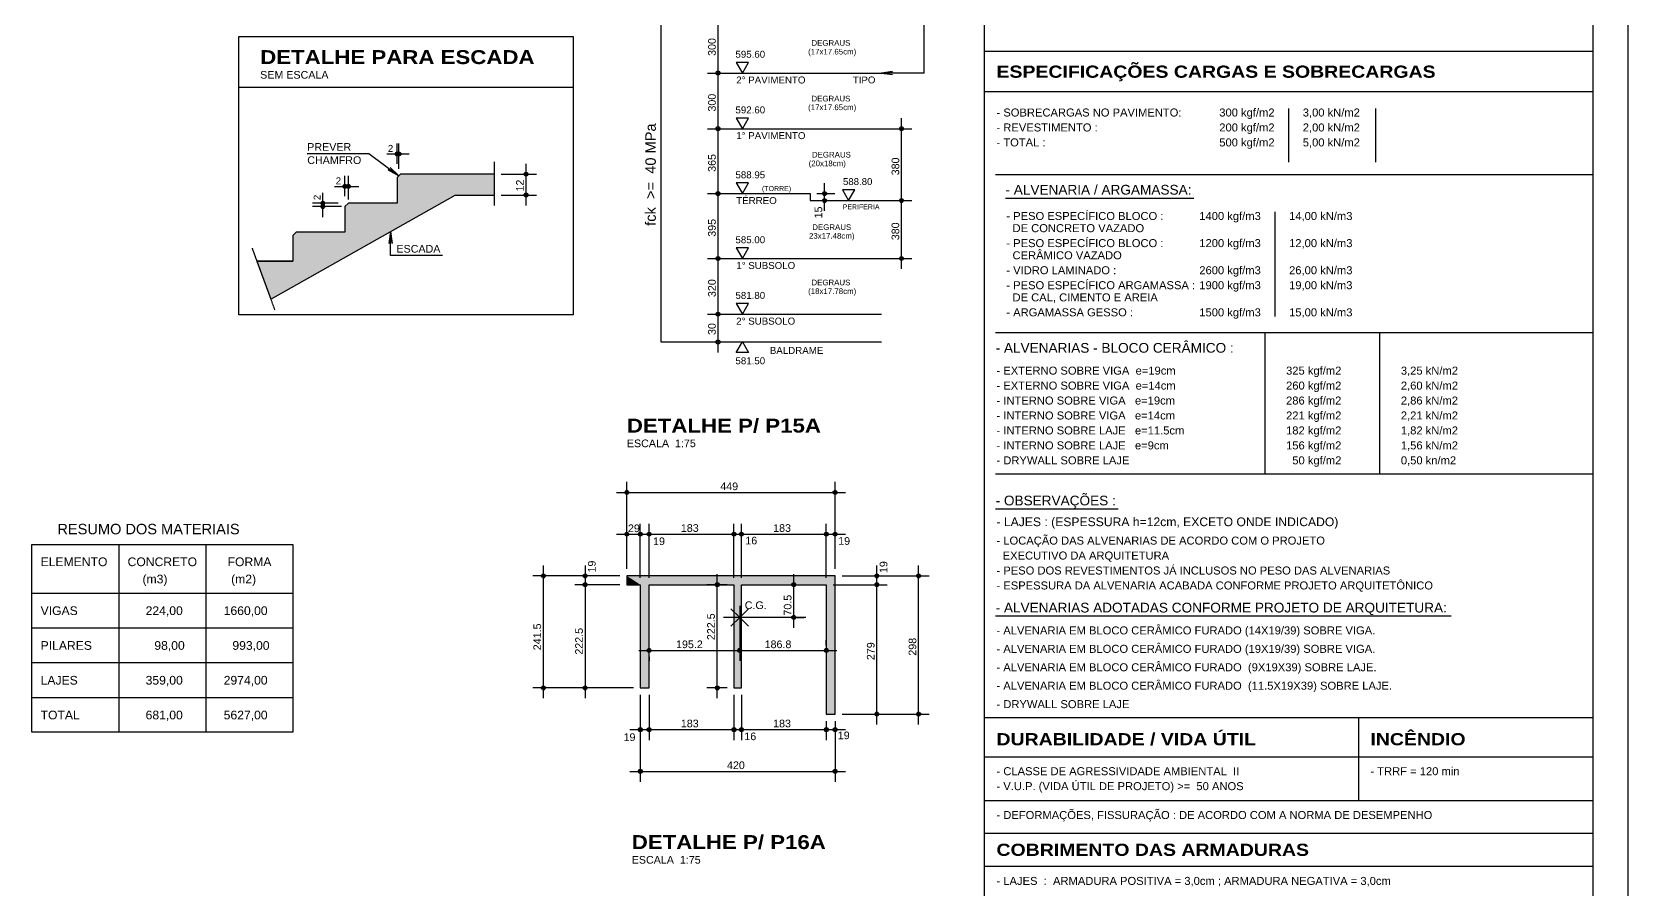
# Model space of a CAD drawing. Extents: x 0 to 13080, y 0 to 6750.
# Drawn here: x 9638 to 13080, y 2506 to 4355 of the extents above; entities that cross this region are included whole.
import ezdxf

# ---------------------------------------------------------------- set-up
doc = ezdxf.new("R2010")
doc.units = 0
doc.header["$MEASUREMENT"] = 0
doc.linetypes.add('ESTILO_TQS_0007', pattern=[2.1, 1.5, -0.2, 0.2, -0.2])
for name, color, linetype in [('MTH-14', 2, 'CONTINUOUS'), ('MTH-179', 1, 'CONTINUOUS'), ('MTH-18', 1, 'CONTINUOUS'), ('MTH-224', 4, 'CONTINUOUS'), ('MTH-226', 6, 'CONTINUOUS'), ('MTH-230', 1, 'CONTINUOUS'), ('MTH-COTAS7', 31, 'CONTINUOUS'), ('MTH-EIXO-217', 8, 'CONTINUOUS'), ('MTH-LINHA-CORTE', 5, 'CONTINUOUS'), ('MTH-MARGEM', 5, 'CONTINUOUS'), ('MTH-PILAR-SEGUE', 5, 'CONTINUOUS'), ('MTH-SIMB_COTA', 3, 'CONTINUOUS'), ('MTH-SOMBRA21', 150, 'CONTINUOUS'), ('MTH-SOMBRA25', 253, 'CONTINUOUS'), ('MTH-TXT', 4, 'CONTINUOUS'), ('MTH-TXT-NEGRITO', 5, 'CONTINUOUS'), ('MTH-TXT-NOTAS', 3, 'CONTINUOUS'), ('MTH-TXT2', 5, 'CONTINUOUS')]:
    doc.layers.add(name, color=color, linetype=linetype)
doc.styles.add('TQS_ARIAL', font='arial.ttf')
doc.styles.add('TQS_ARIAL_BLACK', font='ariblk.ttf')

msp = doc.modelspace()

# ---------------------------------------------------------------- linework, layer by layer
at = {"layer": 'MTH-14', "linetype": 'Continuous'}
for p, q in [((9825.895323, 3249.384229), (9825.895323, 2844.384045)), ((10013.395323, 3249.384229), (10013.395323, 2844.384045)), ((9638.395323, 3069.384045), (10200.895323, 3069.384045)), ((9638.395323, 2994.384045), (10200.895323, 2994.384045))]:
    msp.add_line(p, q, dxfattribs=at)
at = {"layer": 'MTH-179', "linetype": 'Continuous'}
msp.add_line((13080.004952, 0.003475), (13080.004952, 6750.003475), dxfattribs=at)
at = {"layer": 'MTH-18', "linetype": 'Continuous'}
for p, q in [((11692.505268, 2791.442088), (13005.005268, 2791.442088)), ((11692.505268, 2555.204515), (13005.005268, 2555.204515))]:
    msp.add_line(p, q, dxfattribs=at)
at = {"layer": 'MTH-224', "linetype": 'Continuous'}
for points in [[(11157.050881, 4288.820594), (11170.300386, 4265.872889), (11183.548573, 4288.820594), (11157.050881, 4288.820594)], [(11157.050881, 4168.820594), (11170.300386, 4145.872889), (11183.548573, 4168.820594), (11157.050881, 4168.820594)], [(11157.050881, 4028.820594), (11170.300386, 4005.872889), (11183.548573, 4028.820594), (11157.050881, 4028.820594)], [(11386.147454, 4013.822889), (11399.398284, 3990.872889), (11412.647796, 4013.822889), (11386.147454, 4013.822889)], [(11157.050881, 3888.820594), (11170.300386, 3865.872889), (11183.548573, 3888.820594), (11157.050881, 3888.820594)], [(11157.050881, 3768.820594), (11170.300386, 3745.872889), (11183.548573, 3768.820594), (11157.050881, 3768.820594)], [(11157.050881, 3662.925184), (11170.300386, 3685.872889), (11183.548573, 3662.925184), (11157.050881, 3662.925184)]]:
    msp.add_lwpolyline(points, dxfattribs=at)
at = {"layer": 'MTH-226', "linetype": 'Continuous'}
for p, q in [((11692.505254, 4313.162564), (13005.005254, 4313.162564)), ((11692.505268, 2876.192088), (13005.005268, 2876.192088)), ((12498.755309, 2876.192088), (12498.755309, 2696.942088)), ((11692.505227, 2696.942088), (13005.005227, 2696.942088)), ((11692.505268, 2626.454515), (13005.005268, 2626.454515))]:
    msp.add_line(p, q, dxfattribs=at)
at = {"layer": 'MTH-230', "linetype": 'Continuous'}
for p, q in [((11692.504945, 75.003475), (11692.504945, 6675.003475)), ((11095.300386, 4265.872889), (11470.300386, 4265.872889)), ((11692.505254, 4226.162564), (13005.005254, 4226.162564)), ((12348.580134, 4073.362841), (12348.580134, 4189.370425)), ((12536.080134, 4073.362841), (12536.080134, 4189.370425)), ((11095.300386, 4145.872889), (11535.900717, 4145.872889)), ((11716.26705, 4047.210908), (13005.005144, 4047.210908)), ((11095.300386, 4005.872889), (11316.085075, 4005.872889)), ((11316.085075, 4005.872889), (11316.085075, 3990.872889)), ((11737.505157, 3996.210908), (12144.035675, 3996.210908)), ((11316.085075, 3990.872889), (11535.900717, 3990.872889)), ((12319.096725, 3741.210908), (12319.096725, 3966.210908)), ((11095.300386, 3865.872889), (11535.900717, 3865.872889)), ((11095.300386, 3745.872889), (11470.300386, 3745.872889)), ((11095.300386, 3685.872889), (11470.300386, 3685.872889)), ((11716.26705, 3706.261657), (13005.005144, 3706.261657)), ((12297.57585, 3401.310647), (12297.57585, 3706.261657)), ((12545.07585, 3401.310647), (12545.07585, 3706.261657)), ((11716.26705, 3401.310647), (13005.005144, 3401.310647)), ((11716.26705, 3326.03871), (11980.288117, 3326.03871)), ((11716.26705, 3095.071413), (12698.465844, 3095.071413))]:
    msp.add_line(p, q, dxfattribs=at)
at = {"layer": 'MTH-COTAS7', "linetype": 'Continuous'}
for p, q in [((11561.980475, 4265.872889), (11561.980475, 6065.872889)), ((10994.778154, 4505.873172), (10994.778154, 3685.87303)), ((11117.800386, 4243.372889), (11117.800386, 4408.372889)), ((11117.800386, 4123.372889), (11117.800386, 4288.372889)), ((11110.300386, 4265.872889), (11140.300386, 4265.872889)), ((11110.300386, 4265.872889), (11140.300386, 4265.872889)), ((11117.800386, 3983.372889), (11117.800386, 4168.372889)), ((11513.400717, 3968.372889), (11513.400717, 4168.372889)), ((11110.300386, 4145.872889), (11140.300386, 4145.872889)), ((11110.300386, 4145.872889), (11140.300386, 4145.872889)), ((11505.900717, 4145.872889), (11535.900717, 4145.872889)), ((10425.898249, 4070.278728), (10425.898249, 4113.853306)), ((10429.648249, 4059.028728), (10429.648249, 4113.853306)), ((10403.398249, 4091.353306), (10452.148249, 4091.353306)), ((10703.852764, 3980.278728), (10703.852764, 4070.278728)), ((10313.398249, 4000.303728), (10313.398249, 4043.878306)), ((10320.898249, 3992.803728), (10320.898249, 4043.878306)), ((10650.479348, 4047.778728), (10726.352764, 4047.778728)), ((11117.800386, 3843.372889), (11117.800386, 4028.372889)), ((11347.436635, 3968.372889), (11347.436635, 4028.372889)), ((10265.69768, 3955.303728), (10265.69768, 4007.803728)), ((10290.898249, 4021.378306), (10343.398249, 4021.378306)), ((10650.479348, 4002.778728), (10726.352764, 4002.778728)), ((11110.300386, 4005.872889), (11140.300386, 4005.872889)), ((11110.300386, 4005.872889), (11140.300386, 4005.872889)), ((11331.085075, 4005.872889), (11369.936635, 4005.872889)), ((11513.400717, 3843.372889), (11513.400717, 4013.372889)), ((10298.398249, 3985.303728), (10243.19768, 3985.303728)), ((10305.898249, 3977.803728), (10243.19768, 3977.803728)), ((11331.085075, 3990.872889), (11369.936635, 3990.872889)), ((11502.596377, 3990.872889), (11535.900717, 3990.872889)), ((11517.596377, 3990.872889), (11535.900717, 3990.872889)), ((11110.300386, 3865.872889), (11140.300386, 3865.872889)), ((11110.300386, 3865.872889), (11140.300386, 3865.872889)), ((11117.800386, 3723.372889), (11117.800386, 3888.372889)), ((11505.900717, 3865.872889), (11535.900717, 3865.872889)), ((11117.800386, 3663.372889), (11117.800386, 3768.372889)), ((11110.300386, 3745.872889), (11140.300386, 3745.872889)), ((11110.300386, 3745.872889), (11140.300386, 3745.872889)), ((10994.778154, 3685.87303), (11095.299312, 3685.87303)), ((11110.300386, 3685.872889), (11140.300386, 3685.872889)), ((10921.201537, 3196.490293), (10921.201537, 3383.990293)), ((11370.201538, 3196.490293), (11370.201538, 3383.990293)), ((10898.701537, 3361.490293), (11392.701538, 3361.490293)), ((10898.701537, 3271.490293), (10972.701538, 3271.490293)), ((10921.201537, 3196.490293), (10921.201537, 3293.990293)), ((10927.701538, 3271.490293), (10991.701538, 3271.490293)), ((10946.701538, 3271.490293), (11174.701538, 3271.490293)), ((10950.201538, 3177.490293), (10950.201538, 3293.990293)), ((10950.201538, 3177.490293), (10950.201538, 3293.990293)), ((10969.201538, 3177.490296), (10969.201538, 3293.990293)), ((10969.201538, 3177.490296), (10969.201538, 3293.990293)), ((11129.701538, 3271.490293), (11190.701538, 3271.490293)), ((11145.701538, 3271.490293), (11373.701538, 3271.490293)), ((11152.201538, 3177.490296), (11152.201538, 3293.990293)), ((11152.201538, 3177.490296), (11152.201538, 3293.990293)), ((11168.201538, 3177.4903), (11168.201538, 3293.990293)), ((11168.201538, 3177.4903), (11168.201538, 3293.990293)), ((11328.701538, 3271.490293), (11392.701538, 3271.490293)), ((11351.201538, 3177.4903), (11351.201538, 3293.990293)), ((11351.201538, 3177.4903), (11351.201538, 3293.990293)), ((11370.201538, 3196.490293), (11370.201538, 3293.990293)), ((10741.201537, 2917.490302), (10741.201537, 3203.990293)), ((10831.201537, 3203.990293), (10831.201537, 3139.990293)), ((11460.201538, 3139.9903), (11460.201538, 3203.990293)), ((11550.201538, 2860.990293), (11550.201538, 3203.990293)), ((10906.201537, 3181.490293), (10718.701537, 3181.490293)), ((10906.201537, 3181.490293), (10808.701537, 3181.490293)), ((10831.201537, 3184.990293), (10831.201537, 2917.490302)), ((11116.217554, 2917.490302), (11116.217554, 3184.990296)), ((11281.096933, 3069.461167), (11281.096933, 3184.9903)), ((11385.201538, 3181.490293), (11572.701538, 3181.490293)), ((11385.201538, 3181.490293), (11482.701538, 3181.490293)), ((11460.201538, 2860.990293), (11460.201538, 3184.9903)), ((10906.201537, 3162.490293), (10808.701537, 3162.490293)), ((10906.201537, 3162.490293), (10808.701537, 3162.490293)), ((11137.201538, 3162.490296), (11093.717554, 3162.490296)), ((11281.835519, 3162.4903), (11303.596933, 3162.4903)), ((11366.201538, 3162.4903), (11482.701538, 3162.4903)), ((11366.201538, 3162.4903), (11482.701538, 3162.4903)), ((11164.43555, 3091.961167), (11145.68555, 3110.711167)), ((11164.43555, 3091.961167), (11183.18555, 3110.711167)), ((11164.43555, 3091.961167), (11145.68555, 3073.211167)), ((11164.43555, 3091.961167), (11183.18555, 3073.211167)), ((11279.065323, 3091.961167), (11303.596933, 3091.961167)), ((11351.201538, 3031.667318), (11351.201538, 3043.232948)), ((10946.701538, 3020.732948), (11186.93555, 3020.732948)), ((10969.201538, 3007.284589), (10969.201538, 2998.232948)), ((11141.93555, 3020.732948), (11373.701538, 3020.732948)), ((11164.43555, 3021.682727), (11164.43555, 2998.232948)), ((11164.43555, 3021.682727), (11164.43555, 2998.232948)), ((10935.201538, 2939.990302), (10718.701537, 2939.990302)), ((10935.201538, 2939.990302), (10808.701537, 2939.990302)), ((11137.201538, 2939.990302), (11093.717554, 2939.990302)), ((10950.201538, 2924.990302), (10950.201538, 2737.490302)), ((10950.201538, 2924.990302), (10950.201538, 2827.490302)), ((10969.201538, 2924.990302), (10969.201538, 2827.490302)), ((10969.201538, 2924.990302), (10969.201538, 2827.490302)), ((11152.201538, 2924.990302), (11152.201538, 2827.490302)), ((11152.201538, 2924.990302), (11152.201538, 2827.490302)), ((11168.201538, 2924.990302), (11168.201538, 2827.490302)), ((11168.201538, 2924.990302), (11168.201538, 2827.490302)), ((11351.201538, 2868.490293), (11351.201538, 2827.490302)), ((11351.201538, 2868.490293), (11351.201538, 2827.490302)), ((11370.201538, 2868.490293), (11370.201538, 2737.490302)), ((11370.201538, 2868.490293), (11370.201538, 2827.490302)), ((11385.201538, 2883.490293), (11482.701538, 2883.490293)), ((11385.201538, 2883.490293), (11572.701538, 2883.490293)), ((10927.701538, 2849.990302), (10991.701538, 2849.990302)), ((10946.701538, 2849.990302), (11174.701538, 2849.990302)), ((11129.701538, 2849.990302), (11190.701538, 2849.990302)), ((11145.701538, 2849.990302), (11373.701538, 2849.990302)), ((11328.701538, 2849.990302), (11392.701538, 2849.990302)), ((10927.701538, 2759.990302), (11392.701538, 2759.990302))]:
    msp.add_line(p, q, dxfattribs=at)
for points in [[(11561.980145, 4265.872889), (11470.300386, 4265.872889), (11493.723271, 4268.95657), (11470.300386, 4265.872889), (11493.723271, 4262.789207)], [(10232.096624, 4092.258117), (10365.010187, 4092.258117), (10429.648249, 4044.028728), (10406.74037, 4056.846356), (10429.648249, 4044.028728), (10410.838384, 4062.338601)], [(10523.402293, 3872.597532), (10411.663399, 3872.597532), (10411.663399, 3923.966735), (10415.089711, 3897.941307), (10411.663399, 3923.966735), (10408.237086, 3897.941307)]]:
    msp.add_lwpolyline(points, dxfattribs=at)
for centre, radius in [((10703.852764, 4047.778728), 4.200001), ((10703.852764, 4047.778728), 2.1), ((10703.852764, 4002.778728), 4.200001), ((10703.852764, 4002.778728), 2.1)]:
    msp.add_circle(centre, radius, dxfattribs=at)
at = {"layer": 'MTH-EIXO-217', "linetype": 'ESTILO_TQS_0007'}
for p, q in [((10635.479348, 3980.338848), (10635.479348, 4074.090653)), ((10113.064192, 3888.100889), (10161.815735, 3755.169665)), ((11164.43555, 3116.961167), (11164.43555, 3017.122112)), ((11307.036164, 3091.961167), (11129.701538, 3091.961167))]:
    msp.add_line(p, q, dxfattribs=at)
at = {"layer": 'MTH-LINHA-CORTE', "linetype": 'Continuous'}
for p, q in [((10084.818167, 4235.697425), (10805.572912, 4235.697425)), ((10425.898249, 4040.278728), (10433.398249, 4047.778728)), ((10425.898249, 4040.278728), (10425.898249, 3985.303728)), ((10635.479348, 4047.778728), (10433.398249, 4047.778728)), ((10153.460449, 3777.952089), (10551.026226, 4002.778728)), ((10551.026226, 4002.778728), (10635.479348, 4002.778728)), ((10313.398249, 3977.803728), (10320.898249, 3985.303728)), ((10313.398249, 3977.803728), (10313.398249, 3922.828728)), ((10425.898249, 3985.303728), (10320.898249, 3985.303728)), ((10200.898249, 3915.328728), (10208.398249, 3922.828728)), ((10200.898249, 3915.328728), (10200.898249, 3860.353728)), ((10313.398249, 3922.828728), (10208.398249, 3922.828728)), ((10123.240258, 3860.353728), (10200.898249, 3860.353728))]:
    msp.add_line(p, q, dxfattribs=at)
at = {"layer": 'MTH-MARGEM', "linetype": 'Continuous'}
msp.add_line((13005.004952, 75.003407), (13005.004952, 6675.003475), dxfattribs=at)
at = {"layer": 'MTH-PILAR-SEGUE', "linetype": 'Continuous'}
msp.add_lwpolyline([(10950.201538, 2939.990302), (10969.201538, 2939.990302), (10969.201538, 3162.490296), (11152.201538, 3162.490296), (11152.201538, 2939.990302), (11168.201538, 2939.990302), (11168.201538, 3162.4903), (11351.201538, 3162.4903), (11351.201538, 2883.490293), (11370.201538, 2883.490293), (11370.201538, 3181.490293), (10921.201537, 3181.490293), (10921.201537, 3162.490293), (10950.201538, 3162.490293), (10950.201538, 2939.990302)], dxfattribs=at)
at = {"layer": 'MTH-SIMB_COTA', "linetype": 'Continuous'}
for centre, radius in [((11117.800386, 4265.872889), 4.200001), ((11117.800386, 4265.872889), 4.200001), ((11117.800386, 4265.872889), 2.1), ((11117.800386, 4265.872889), 2.1), ((11117.800386, 4145.872889), 4.200001), ((11117.800386, 4145.872889), 4.200001), ((11117.800386, 4145.872889), 2.1), ((11117.800386, 4145.872889), 2.1), ((11513.400717, 4145.872889), 4.200001), ((11513.400717, 4145.872889), 2.1), ((10425.898249, 4091.353306), 4.200001), ((10429.648249, 4091.353306), 4.200001), ((10425.898249, 4091.353306), 2.1), ((10429.648249, 4091.353306), 2.1), ((10313.398249, 4021.378306), 4.200001), ((10313.398249, 4021.378306), 2.1), ((10320.898249, 4021.378306), 4.200001), ((10320.898249, 4021.378306), 2.1), ((11117.800386, 4005.872889), 4.200001), ((11117.800386, 4005.872889), 4.200001), ((11117.800386, 4005.872889), 2.1), ((11117.800386, 4005.872889), 2.1), ((11347.436635, 4005.872889), 4.200001), ((11347.436635, 3990.872889), 4.200001), ((11347.436635, 4005.872889), 2.1), ((11347.436635, 3990.872889), 2.1), ((11513.400717, 3990.872889), 4.200001), ((11513.400717, 3990.872889), 4.200001), ((11513.400717, 3990.872889), 2.1), ((11513.400717, 3990.872889), 2.1), ((10265.69768, 3985.303728), 4.200001), ((10265.69768, 3977.803728), 4.200001), ((10265.69768, 3985.303728), 2.1), ((10265.69768, 3977.803728), 2.1), ((11117.800386, 3865.872889), 4.200001), ((11117.800386, 3865.872889), 4.200001), ((11117.800386, 3865.872889), 2.1), ((11117.800386, 3865.872889), 2.1), ((11513.400717, 3865.872889), 4.200001), ((11513.400717, 3865.872889), 2.1), ((11117.800386, 3745.872889), 4.200001), ((11117.800386, 3745.872889), 4.200001), ((11117.800386, 3745.872889), 2.1), ((11117.800386, 3745.872889), 2.1), ((11117.800386, 3685.872889), 4.200001), ((11117.800386, 3685.872889), 2.1), ((10921.201537, 3361.490293), 4.200001), ((10921.201537, 3361.490293), 2.1), ((11370.201538, 3361.490293), 4.200001), ((11370.201538, 3361.490293), 2.1), ((10921.201537, 3271.490293), 4.200001), ((10921.201537, 3271.490293), 2.1), ((10950.201538, 3271.490293), 4.200001), ((10950.201538, 3271.490293), 4.200001), ((10950.201538, 3271.490293), 2.1), ((10950.201538, 3271.490293), 2.1), ((10969.201538, 3271.490293), 4.200001), ((10969.201538, 3271.490293), 4.200001), ((10969.201538, 3271.490293), 2.1), ((10969.201538, 3271.490293), 2.1), ((11152.201538, 3271.490293), 4.200001), ((11152.201538, 3271.490293), 4.200001), ((11152.201538, 3271.490293), 2.1), ((11152.201538, 3271.490293), 2.1), ((11168.201538, 3271.490293), 4.200001), ((11168.201538, 3271.490293), 4.200001), ((11168.201538, 3271.490293), 2.1), ((11168.201538, 3271.490293), 2.1), ((11351.201538, 3271.490293), 4.200001), ((11351.201538, 3271.490293), 4.200001), ((11351.201538, 3271.490293), 2.1), ((11351.201538, 3271.490293), 2.1), ((11370.201538, 3271.490293), 4.200001), ((11370.201538, 3271.490293), 2.1), ((10741.201537, 3181.490293), 4.200001), ((10741.201537, 3181.490293), 2.1), ((10831.201537, 3181.490293), 4.200001), ((10831.201537, 3162.490293), 4.200001), ((10831.201537, 3162.490293), 4.200001), ((10831.201537, 3181.490293), 2.1), ((11116.217554, 3162.490296), 4.200001), ((11281.096933, 3162.4903), 4.200001), ((11460.201538, 3181.490293), 4.200001), ((11460.201538, 3162.4903), 4.200001), ((11460.201538, 3162.4903), 4.200001), ((11460.201538, 3181.490293), 2.1), ((11550.201538, 3181.490293), 4.200001), ((11550.201538, 3181.490293), 2.1), ((10831.201537, 3162.490293), 2.1), ((10831.201537, 3162.490293), 2.1), ((11116.217554, 3162.490296), 2.1), ((11281.096933, 3162.4903), 2.1), ((11460.201538, 3162.4903), 2.1), ((11460.201538, 3162.4903), 2.1), ((11281.096933, 3091.961167), 4.200001), ((11281.096933, 3091.961167), 2.1), ((10969.201538, 3020.732948), 4.200001), ((10969.201538, 3020.732948), 2.1), ((11164.43555, 3020.732948), 4.200001), ((11164.43555, 3020.732948), 4.200001), ((11164.43555, 3020.732948), 2.1), ((11164.43555, 3020.732948), 2.1), ((11351.201538, 3020.732948), 4.200001), ((11351.201538, 3020.732948), 2.1), ((10741.201537, 2939.990302), 4.200001), ((10741.201537, 2939.990302), 2.1), ((10831.201537, 2939.990302), 4.200001), ((10831.201537, 2939.990302), 2.1), ((11116.217554, 2939.990302), 4.200001), ((11116.217554, 2939.990302), 2.1), ((11460.201538, 2883.490293), 4.200001), ((11460.201538, 2883.490293), 2.1), ((11550.201538, 2883.490293), 4.200001), ((11550.201538, 2883.490293), 2.1), ((10950.201538, 2849.990302), 4.200001), ((10950.201538, 2849.990302), 2.1), ((10969.201538, 2849.990302), 4.200001), ((10969.201538, 2849.990302), 4.200001), ((10969.201538, 2849.990302), 2.1), ((10969.201538, 2849.990302), 2.1), ((11152.201538, 2849.990302), 4.200001), ((11152.201538, 2849.990302), 4.200001), ((11152.201538, 2849.990302), 2.1), ((11152.201538, 2849.990302), 2.1), ((11168.201538, 2849.990302), 4.200001), ((11168.201538, 2849.990302), 4.200001), ((11168.201538, 2849.990302), 2.1), ((11168.201538, 2849.990302), 2.1), ((11351.201538, 2849.990302), 4.200001), ((11351.201538, 2849.990302), 4.200001), ((11351.201538, 2849.990302), 2.1), ((11351.201538, 2849.990302), 2.1), ((11370.201538, 2849.990302), 4.200001), ((11370.201538, 2849.990302), 2.1), ((10950.201538, 2759.990302), 4.200001), ((10950.201538, 2759.990302), 2.1), ((11370.201538, 2759.990302), 4.200001), ((11370.201538, 2759.990302), 2.1)]:
    msp.add_circle(centre, radius, dxfattribs=at)
at = {"layer": 'MTH-SOMBRA21', "linetype": 'Continuous'}
msp.add_lwpolyline([(10635.479348, 4047.778728), (10433.398249, 4047.778728), (10425.898249, 4040.278728), (10425.898249, 3985.303728), (10320.898249, 3985.303728), (10313.398249, 3977.803728), (10313.398249, 3922.828728), (10208.398249, 3922.828728), (10200.898249, 3915.328728), (10200.898249, 3860.353728), (10123.240258, 3860.353728), (10153.460449, 3777.952089), (10551.026226, 4002.778728), (10635.479348, 4002.778728), (10635.479348, 4047.778728)], dxfattribs=at)
for points in [[(10551.026226, 4002.778728), (10433.398249, 4047.778728), (10425.898249, 4040.278728)], [(10551.026226, 4002.778728), (10425.898249, 4040.278728), (10425.898249, 3985.303728)], [(10551.026226, 4002.778728), (10635.479348, 4047.778728), (10433.398249, 4047.778728)], [(10551.026226, 4002.778728), (10635.479348, 4002.778728), (10635.479348, 4047.778728)], [(10200.898249, 3860.353728), (10153.460449, 3777.952089), (10551.026226, 4002.778728)], [(10200.898249, 3860.353728), (10551.026226, 4002.778728), (10313.398249, 3922.828728)], [(10551.026226, 4002.778728), (10425.898249, 3985.303728), (10313.398249, 3922.828728)], [(10313.398249, 3977.803728), (10313.398249, 3922.828728), (10425.898249, 3985.303728)], [(10313.398249, 3977.803728), (10425.898249, 3985.303728), (10320.898249, 3985.303728)], [(10200.898249, 3860.353728), (10313.398249, 3922.828728), (10208.398249, 3922.828728)], [(10200.898249, 3860.353728), (10208.398249, 3922.828728), (10200.898249, 3915.328728)], [(10200.898249, 3860.353728), (10123.240258, 3860.353728), (10153.460449, 3777.952089)]]:
    msp.add_solid(points, dxfattribs=at)
at = {"layer": 'MTH-SOMBRA25', "linetype": 'Continuous'}
for points in [[(11370.201538, 3181.490293), (10921.201537, 3181.490293), (10950.201538, 3162.490293)], [(10950.201538, 3162.490293), (10921.201537, 3181.490293), (10921.201537, 3162.490293)], [(11370.201538, 3181.490293), (10950.201538, 3162.490293), (10969.201538, 3162.490296)], [(11370.201538, 3181.490293), (10969.201538, 3162.490296), (11152.201538, 3162.490296)], [(11370.201538, 3181.490293), (11152.201538, 3162.490296), (11168.201538, 3162.4903)], [(11370.201538, 3181.490293), (11168.201538, 3162.4903), (11351.201538, 3162.4903)], [(11370.201538, 3181.490293), (11351.201538, 3162.4903), (11351.201538, 2883.490293)], [(11370.201538, 3181.490293), (11351.201538, 2883.490293), (11370.201538, 2883.490293)], [(10969.201538, 3162.490296), (10950.201538, 3162.490293), (10950.201538, 2939.990302)], [(10969.201538, 3162.490296), (10950.201538, 2939.990302), (10969.201538, 2939.990302)], [(11168.201538, 3162.4903), (11152.201538, 3162.490296), (11152.201538, 2939.990302)], [(11168.201538, 3162.4903), (11152.201538, 2939.990302), (11168.201538, 2939.990302)]]:
    msp.add_solid(points, dxfattribs=at)
at = {"layer": 'MTH-TXT2', "linetype": 'Continuous'}
for p, q in [((9638.395323, 3249.384229), (10200.895323, 3249.384229)), ((9638.395323, 2844.384045), (9638.395323, 3249.384229)), ((10200.895323, 3249.384229), (10200.895323, 2844.384045)), ((9638.395323, 3144.384045), (10200.895323, 3144.384045)), ((9638.395323, 2919.384045), (10200.895323, 2919.384045)), ((10200.895323, 2844.384045), (9638.395323, 2844.384045))]:
    msp.add_line(p, q, dxfattribs=at)
msp.add_lwpolyline([(10084.818167, 4344.952346), (10805.572912, 4344.952346), (10805.572912, 3744.439804), (10084.818167, 3744.439804), (10084.818167, 4344.952346)], dxfattribs=at)

# ---------------------------------------------------------------- texts
at = {"layer": 'MTH-14', "linetype": 'Continuous', "style": 'TQS_ARIAL'}
for s, height, p in [('DEGRAUS', 12.148788, (11319.19057, 4324.645243)), ('(17x17.65cm)', 12.15, (11312.057649, 4305.875724)), ('DEGRAUS', 12.148788, (11319.19057, 4204.645243)), ('(17x17.65cm)', 12.15, (11312.057649, 4185.875724)), ('DEGRAUS', 12.148788, (11320.300052, 4083.711649)), ('(20x18cm)', 12.15, (11313.167132, 4064.94213)), ('(TORRE)', 10.8, (11212.564605, 4011.289927)), ('PERIFERIA', 10.8, (11386.389137, 3971.923264)), ('DEGRAUS', 12.148788, (11321.01364, 3927.454678)), ('23x17.48cm)', 12.15, (11313.880719, 3908.685159)), ('DEGRAUS', 12.148788, (11319.19057, 3808.127503)), ('(18x17.78cm)', 12.15, (11312.057649, 3789.357984))]:
    msp.add_text(s, height=height, dxfattribs=at).set_placement(p)
at = {"layer": 'MTH-COTAS7', "linetype": 'Continuous', "style": 'TQS_ARIAL'}
for s, height, p in [('300', 16.5, (11112.850386, 4302.772889)), ('300', 16.5, (11112.850386, 4182.772889)), ('365', 16.5, (11112.850386, 4052.772889)), ('380', 16.5, (11508.450717, 4045.272889)), ('12', 16.5, (10698.902764, 4010.428728)), ('2', 15, (10260.77875, 3991.737129)), ('15', 16.5, (11342.486635, 3952.372894)), ('395', 16.5, (11112.850386, 3912.772889)), ('380', 16.5, (11508.450717, 3905.272889)), ('320', 16.5, (11112.850386, 3782.772889)), ('30', 16.5, (11112.850386, 3701.022889)), ('19', 16.5, (10853.965884, 3188.80465)), ('19', 16.5, (11482.91133, 3187.585764)), ('70.5', 16.5, (11276.146933, 3095.875734)), ('222.5', 16.5, (11110.854453, 3043.031368)), ('241.5', 16.5, (10736.251537, 3021.140298)), ('222.5', 16.5, (10826.251537, 3011.640298)), ('279', 16.5, (11455.251538, 2999.890297)), ('298', 16.5, (11545.251538, 3009.390293))]:
    msp.add_text(s, height=height, rotation=90, dxfattribs=at).set_placement(p)
for s, height, p in [('TIPO', 14.848515, (11408.642578, 4243.524374)), ('2', 15, (10405.898254, 4095.853306)), ('2', 15, (10293.398254, 4025.878306)), ('449', 16.5, (11122.601537, 3366.440293)), ('29', 16.5, (10923.541949, 3275.906397)), ('183', 16.5, (11037.601538, 3276.440293)), ('183', 16.5, (11236.601538, 3276.440293)), ('19', 16.5, (10977.682867, 3247.920646)), ('16', 16.5, (11176.648219, 3249.434059)), ('19', 16.5, (11376.868203, 3248.53009)), ('195.2', 16.5, (11027.218544, 3025.682948)), ('186.8', 16.5, (11218.218544, 3025.682948)), ('183', 16.5, (11037.601538, 2854.940302)), ('183', 16.5, (11236.601538, 2854.940302)), ('19', 16.5, (10914.083767, 2825.449426)), ('16', 16.5, (11174.522212, 2827.263977)), ('19', 16.5, (11375.991059, 2829.345267)), ('420', 16.5, (11137.101538, 2764.940302))]:
    msp.add_text(s, height=height, dxfattribs=at).set_placement(p)
at = {"layer": 'MTH-TXT', "linetype": 'Continuous', "style": 'TQS_ARIAL'}
for s, height, p in [('595.60', 15, (11155.300386, 4298.872889)), ('592.60', 15, (11155.300386, 4178.872889)), ('588.95', 15, (11155.300386, 4038.872889)), ('588.80', 14.85, (11387.186321, 4024.353614)), ('585.00', 15, (11155.300386, 3898.872889)), ('581.80', 15, (11155.300386, 3778.872889)), ('581.50', 15, (11155.300386, 3637.872889)), ('VIGAS', 18.75, (9657.145323, 3097.084973)), ('224,00', 18.75, (9883.578648, 3097.084973)), ('1660,00', 18.75, (10051.876242, 3097.084973)), ('PILARES', 18.75, (9657.145323, 3022.084973)), ('98,00', 18.75, (9902.328648, 3022.084973)), ('993,00', 18.75, (10070.626242, 3022.084973)), ('LAJES', 18.75, (9657.145323, 2947.084973)), ('359,00', 18.75, (9883.578648, 2947.084973)), ('2974,00', 18.75, (10051.876242, 2947.084973)), ('TOTAL', 18.75, (9657.145323, 2872.084973)), ('681,00', 18.75, (9883.578648, 2872.084973)), ('5627,00', 18.75, (10051.876242, 2872.084973))]:
    msp.add_text(s, height=height, dxfattribs=at).set_placement(p)
msp.add_text('fck  >=  40 MPa', height=22.575, rotation=90, dxfattribs=at).set_placement((10983.64797, 3936.388637))
at = {"layer": 'MTH-TXT-NEGRITO', "linetype": 'Continuous', "style": 'TQS_ARIAL_BLACK'}
for s, height, p in [('DETALHE PARA ESCADA', 30, (10130.572912, 4285.204614)), ('ESPECIFICAÇÕES CARGAS E SOBRECARGAS', 26.25, (11718.169468, 4255.697197)), ('DETALHE P/ P15A', 30, (10921.201537, 3490.557662)), ('DURABILIDADE / VIDA ÚTIL', 26.25, (11718.169634, 2816.192088)), ('INCÊNDIO', 26.25, (12524.419675, 2816.192088)), ('DETALHE P/ P16A', 30, (10931.74639, 2592.45925)), ('COBRIMENTO DAS ARMADURAS', 26.25, (11718.169634, 2577.704515))]:
    msp.add_text(s, height=height, dxfattribs=at).set_placement(p)
at = {"layer": 'MTH-TXT-NOTAS', "linetype": 'Continuous', "style": 'TQS_ARIAL'}
for s, height, p in [('SEM ESCALA', 16.5, (10130.572912, 4253.704614)), ('2%%d PAVIMENTO', 15, (11157.050881, 4243.372889)), ('- SOBRECARGAS NO PAVIMENTO:', 17.25, (11718.169317, 4172.120425)), ('300 kgf/m2', 17.25, (12198.580134, 4172.120425)), ('3,00 kN/m2', 17.25, (12378.580134, 4172.120425)), ('1%%d PAVIMENTO', 15, (11157.050881, 4123.372889)), ('- REVESTIMENTO :', 17.25, (11718.169317, 4139.870425)), ('200 kgf/m2', 17.25, (12198.580134, 4139.870425)), ('2,00 kN/m2', 17.25, (12378.580134, 4139.870425)), ('PREVER', 16.5, (10232.076357, 4098.258117)), ('- TOTAL :', 17.25, (11718.169317, 4107.620425)), ('500 kgf/m2', 17.25, (12198.580134, 4107.620425)), ('5,00 kN/m2', 17.25, (12378.580134, 4107.620425)), ('CHAMFRO', 16.5, (10232.076357, 4069.758117)), ('TÉRREO', 15, (11157.050881, 3983.372889)), ('- PESO ESPECÍFICO BLOCO :', 17.25, (11739.407424, 3948.960908)), ('1400 kgf/m3', 17.25, (12155.492126, 3948.960908)), ('14,00 kN/m3', 17.25, (12349.096725, 3948.960908)), ('DE CONCRETO VAZADO', 17.25, (11752.751218, 3922.710908)), ('ESCADA', 16.5, (10424.402293, 3878.597532)), ('- PESO ESPECÍFICO BLOCO :', 17.25, (11739.407424, 3890.460908)), ('1200 kgf/m3', 17.25, (12155.492126, 3890.460908)), ('12,00 kN/m3', 17.25, (12349.096725, 3890.460908)), ('1%%d SUBSOLO', 15, (11157.050881, 3843.372889)), ('CERÂMICO VAZADO', 17.25, (11752.751218, 3864.210908)), ('- VIDRO LAMINADO :', 17.25, (11739.407424, 3831.960908)), ('- PESO ESPECÍFICO ARGAMASSA :', 17.25, (11739.407424, 3799.710908)), ('2600 kgf/m3', 17.25, (12155.492126, 3831.960908)), ('26,00 kN/m3', 17.25, (12349.096725, 3831.960908)), ('DE CAL, CIMENTO E AREIA', 17.25, (11752.751218, 3773.460908)), ('1900 kgf/m3', 17.25, (12155.492126, 3799.710908)), ('19,00 kN/m3', 17.25, (12349.096725, 3799.710908)), ('- ARGAMASSA GESSO :', 17.25, (11739.407424, 3741.210908)), ('1500 kgf/m3', 17.25, (12155.492126, 3741.210908)), ('15,00 kN/m3', 17.25, (12349.096725, 3741.210908)), ('2%%d SUBSOLO', 15, (11157.050881, 3723.372889)), ('BALDRAME', 15, (11229.485665, 3660.153565)), ('- EXTERNO SOBRE VIGA  e=19cm', 17.25, (11718.169317, 3615.511657)), ('325 kgf/m2', 17.25, (12342.57585, 3615.511657)), ('3,25 kN/m2', 17.25, (12590.07585, 3615.511657)), ('- EXTERNO SOBRE VIGA  e=14cm', 17.25, (11718.169317, 3583.261657)), ('260 kgf/m2', 17.25, (12342.57585, 3583.261657)), ('2,60 kN/m2', 17.25, (12590.07585, 3583.261657)), ('- INTERNO SOBRE VIGA   e=19cm', 17.25, (11718.169317, 3551.011657)), ('286 kgf/m2', 17.25, (12342.57585, 3551.011657)), ('2,86 kN/m2', 17.25, (12590.07585, 3551.011657)), ('- INTERNO SOBRE VIGA   e=14cm', 17.25, (11718.169317, 3518.761657)), ('221 kgf/m2', 17.25, (12342.57585, 3518.761657)), ('2,21 kN/m2', 17.25, (12590.07585, 3518.761657)), ('- INTERNO SOBRE LAJE   e=11.5cm', 17.25, (11718.169317, 3486.511657)), ('182 kgf/m2', 17.25, (12342.57585, 3486.511657)), ('1,82 kN/m2', 17.25, (12590.07585, 3486.511657)), ('ESCALA  1:75', 16.5, (10921.201537, 3459.057662)), ('- INTERNO SOBRE LAJE   e=9cm', 17.25, (11718.169317, 3454.261657)), ('156 kgf/m2', 17.25, (12342.57585, 3454.261657)), ('1,56 kN/m2', 17.25, (12590.07585, 3454.261657)), ('- DRYWALL SOBRE LAJE', 17.25, (11718.169317, 3422.011657)), ('  50 kgf/m2', 17.25, (12342.57585, 3422.011657)), ('0,50 kn/m2', 17.25, (12590.07585, 3422.011657)), ('- LOCAÇÃO DAS ALVENARIAS DE ACORDO COM O PROJETO', 17.25, (11718.169317, 3248.991693)), ('- PESO DOS REVESTIMENTOS JÁ INCLUSOS NO PESO DAS ALVENARIAS', 17.25, (11718.169317, 3184.491693)), ('  EXECUTIVO DA ARQUITETURA', 17.25, (11718.169317, 3216.741693)), ('- ESPESSURA DA ALVENARIA ACABADA CONFORME PROJETO ARQUITETÔNICO', 17.25, (11718.169317, 3152.241693)), ('C.G.', 16.5, (11175.398991, 3110.018379)), ('- ALVENARIA EM BLOCO CERÂMICO FURADO (14X19/39) SOBRE VIGA.', 17.25, (11718.169317, 3055.321413)), ('- ALVENARIA EM BLOCO CERÂMICO FURADO (19X19/39) SOBRE VIGA.', 17.25, (11718.169317, 3015.571413)), ('- ALVENARIA EM BLOCO CERÂMICO FURADO  (9X19X39) SOBRE LAJE.', 17.25, (11718.169317, 2975.821413)), ('- ALVENARIA EM BLOCO CERÂMICO FURADO  (11.5X19X39) SOBRE LAJE.', 17.25, (11718.169317, 2936.071413)), ('- DRYWALL SOBRE LAJE', 17.25, (11718.169317, 2896.321413)), ('- CLASSE DE AGRESSIVIDADE AMBIENTAL  II', 17.25, (11718.16933, 2751.692088)), ('- TRRF = 120 min', 17.25, (12524.41933, 2751.692088)), ('- V.U.P. (VIDA ÚTIL DE PROJETO) >=  50 ANOS ', 17.25, (11718.16933, 2719.442088)), ('- DEFORMAÇÕES, FISSURAÇÃO : DE ACORDO COM A NORMA DE DESEMPENHO', 17.25, (11718.169289, 2657.192088)), ('ESCALA  1:75', 16.5, (10931.74639, 2560.95925)), ('- LAJES  :  ARMADURA POSITIVA = 3,0cm ; ARMADURA NEGATIVA = 3,0cm ', 17.25, (11718.16933, 2515.113686))]:
    msp.add_text(s, height=height, dxfattribs=at).set_placement(p)
at = {"layer": 'MTH-TXT2', "linetype": 'Continuous', "style": 'TQS_ARIAL'}
for s, height, p in [('- ALVENARIA / ARGAMASSA:', 21, (11737.505157, 4003.710908)), ('- ALVENARIAS - BLOCO CERÂMICO :', 21, (11716.26705, 3662.761657)), ('- OBSERVAÇÕES :', 21, (11716.26705, 3333.53871)), ('- LAJES : (ESPESSURA h=12cm, EXCETO ONDE INDICADO)', 18.75, (11718.169317, 3288.741693)), ('RESUMO DOS MATERIAIS', 22.500001, (9693.350401, 3271.255811)), ('ELEMENTO', 18.75, (9657.145323, 3202.509045)), ('CONCRETO', 18.75, (9844.645323, 3202.509045)), ('FORMA', 18.75, (10060.270323, 3202.509045)), ('(m3)', 18.75, (9876.844054, 3165.356946)), ('(m2)', 18.75, (10067.934386, 3165.356946)), ('- ALVENARIAS ADOTADAS CONFORME PROJETO DE ARQUITETURA:', 21, (11716.26705, 3102.571413))]:
    msp.add_text(s, height=height, dxfattribs=at).set_placement(p)

doc.saveas('drawing.dxf')
